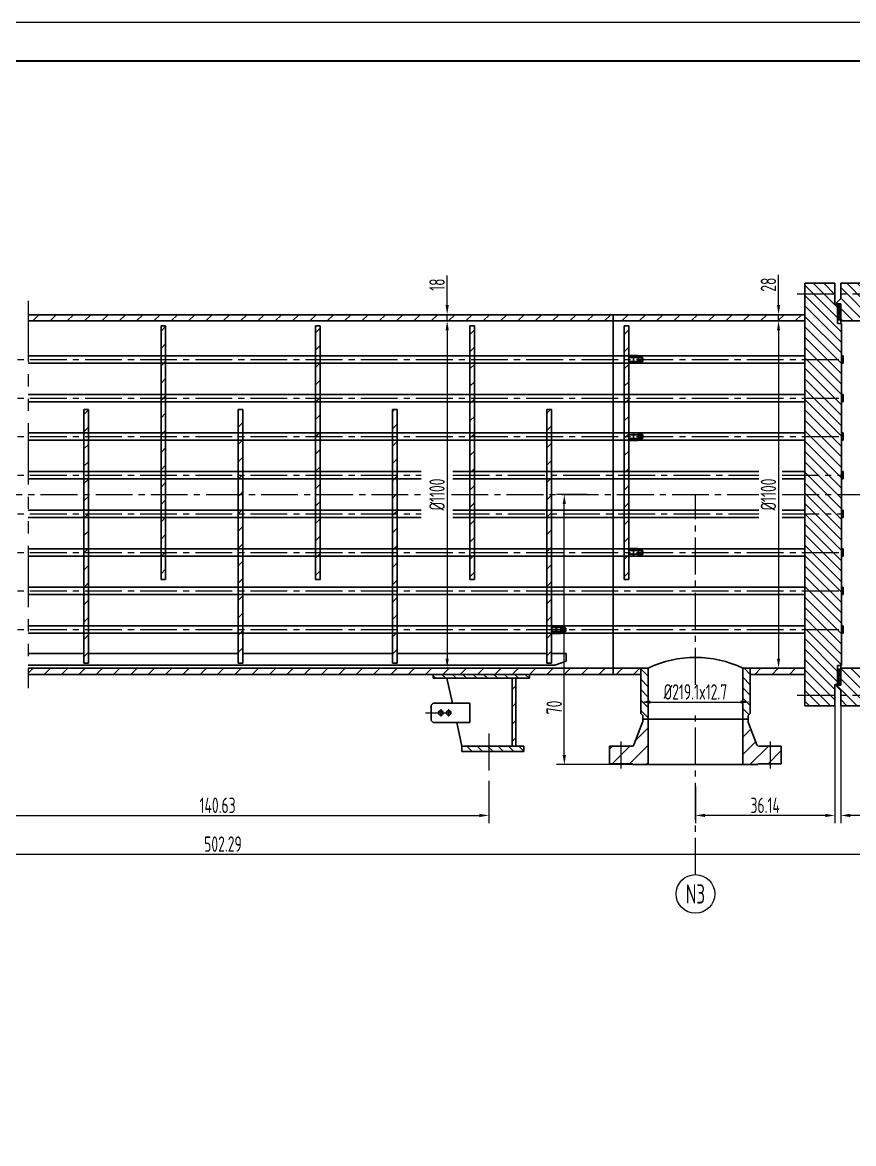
# Model space of a CAD drawing. Header units: millimetres. Extents: x 5765 to 6606, y -201 to 393.
# Drawn here: x 6061.9 to 6277.2, y 102.9 to 393.4 of the extents above; entities that cross this region are included whole.
import ezdxf
from ezdxf.enums import TextEntityAlignment as Align

# ---------------------------------------------------------------- set-up
doc = ezdxf.new("R2010")
doc.units = ezdxf.units.MM
doc.linetypes.add('CENTER2', pattern=[28.575, 19.05, -3.175, 3.175, -3.175])
doc.linetypes.add('PHANTOM2', pattern=[31.75, 15.875, -3.175, 3.175, -3.175, 3.175, -3.175])
for name, color, linetype, lineweight in [('1粗实线', 7, 'Continuous', 35), ('2细实线', 3, 'Continuous', 13), ('3中心线', 1, 'CENTER2', 13), ('5双点划线', 2, 'PHANTOM2', 13), ('6剖面线', 6, 'Continuous', 13), ('7文本', 2, 'Continuous', 13), ('8标注', 3, 'Continuous', 13), ('9图表', 4, 'Continuous', 13)]:
    doc.layers.add(name, color=color, linetype=linetype, lineweight=lineweight)
doc.styles.add('lanpec', font='bpec_e.shx', dxfattribs={"width": 0.75, "bigfont": 'hztxt.shx'})
doc.styles.add('lanpec-dim', font='bpec_e.shx', dxfattribs={"width": 0.75})
doc.dimstyles.new('lanpec', dxfattribs={"dimtxt": 4, "dimasz": 2.5, "dimexe": 2, "dimexo": 0, "dimtad": 1, "dimdsep": 46, "dimtxsty": 'lanpec-dim', "dimcen": 2.5, "dimclrd": 256, "dimclre": 256, "dimclrt": 256, "dimazin": 0, "dimtfac": 1, "dimtmove": 0, "dimatfit": 3, "dimfxl": 1, "dimlwd": -1, "dimlwe": -1, "dimarcsym": 0})
doc.dimstyles.new('lanpec$0', dxfattribs={"dimscale": 10, "dimtxt": 4, "dimasz": 2.5, "dimexe": 2, "dimexo": 0, "dimtad": 1, "dimdec": 1, "dimdsep": 46, "dimtxsty": 'lanpec-dim', "dimcen": 0.09, "dimclrd": 256, "dimclre": 256, "dimclrt": 256, "dimadec": 1, "dimazin": 0, "dimtfac": 0.707, "dimtdec": 1, "dimtmove": 0, "dimatfit": 3, "dimfxl": 1, "dimarcsym": 0})
pattern_1 = [(45, (6004.2917, 1257.1923), (-2.245064, 2.245064), [])]

# ---------------------------------------------------------------- blocks, each defined once
blk = doc.blocks.new('A1')
at = {"layer": '1粗实线'}
blk.add_lwpolyline([(-816, 10), (-10, 10), (-10, 584), (-816, 584)], close=True, dxfattribs=at)
at = {"layer": '9图表'}
blk.add_lwpolyline([(-841, 0), (0, 0), (0, 594), (-841, 594)], close=True, dxfattribs=at)
blk = doc.blocks.new('*D44')
at = {"layer": '8标注', "transparency": 16777216}
for p, q in [((6171.89, 316.11), (6173.89, 316.11)), ((6171.89, 313.61), (6171.89, 228.61)), ((6171.89, 226.11), (6173.89, 226.11))]:
    blk.add_line(p, q, dxfattribs=at)
for points in [[(6171.48, 313.61), (6172.31, 313.61), (6171.89, 316.11)], [(6171.48, 228.61), (6172.31, 228.61), (6171.89, 226.11)]]:
    blk.add_solid(points, dxfattribs=at)
at = {"layer": 'Defpoints', "color": 0, "transparency": 16777216}
for p in [(6171.89, 316.11), (6171.89, 226.11), (6171.89, 226.11)]:
    blk.add_point(p, dxfattribs=at)
at = {"layer": '8标注', "transparency": 16777216, "insert": (6169.27, 271.11), "char_height": 4, "attachment_point": 5, "rotation": 90, "style": 'lanpec-dim'}
blk.add_mtext('%%C1100', dxfattribs=at)
blk = doc.blocks.new('*D45')
at = {"layer": '8标注', "transparency": 16777216}
for p, q in [((6171.89, 320.21), (6171.89, 327.83)), ((6175.89, 317.71), (6169.89, 317.71)), ((6171.89, 316.11), (6171.89, 317.71)), ((6175.89, 316.11), (6169.89, 316.11)), ((6171.89, 313.61), (6171.89, 311.11))]:
    blk.add_line(p, q, dxfattribs=at)
for points in [[(6171.48, 320.21), (6172.31, 320.21), (6171.89, 317.71)], [(6171.48, 313.61), (6172.31, 313.61), (6171.89, 316.11)]]:
    blk.add_solid(points, dxfattribs=at)
at = {"layer": 'Defpoints', "color": 0, "transparency": 16777216}
for p in [(6171.89, 317.71), (6175.89, 317.71), (6175.89, 316.11)]:
    blk.add_point(p, dxfattribs=at)
at = {"layer": '8标注', "transparency": 16777216, "insert": (6169.27, 325.49), "char_height": 4, "attachment_point": 5, "rotation": 90, "style": 'lanpec-dim'}
blk.add_mtext('18', dxfattribs=at)
blk = doc.blocks.new('*D49')
at = {"layer": '8标注', "transparency": 16777216}
for p, q in [((6222.03, 217.33), (6222.03, 219.33)), ((6250.4, 215.94), (6250.4, 219.33)), ((6224.53, 217.33), (6247.9, 217.33))]:
    blk.add_line(p, q, dxfattribs=at)
for points in [[(6224.53, 217.75), (6224.53, 216.91), (6222.03, 217.33)], [(6247.9, 217.75), (6247.9, 216.91), (6250.4, 217.33)]]:
    blk.add_solid(points, dxfattribs=at)
at = {"layer": 'Defpoints', "color": 0, "transparency": 16777216}
for p in [(6222.03, 217.33), (6250.4, 217.33), (6250.4, 215.94)]:
    blk.add_point(p, dxfattribs=at)
at = {"layer": '8标注', "transparency": 16777216, "insert": (6236.21, 219.96), "char_height": 4, "attachment_point": 5, "style": 'lanpec-dim'}
blk.add_mtext('%%C219.1x12.7', dxfattribs=at)
blk = doc.blocks.new('管口号')
at = {"layer": '2细实线'}
blk.add_circle((0, 5), 5, dxfattribs=at)
at = {"layer": '7文本', "style": 'lanpec', "width": 0.75}
blk.add_attdef('N', text='', height=5, dxfattribs=at).set_placement((0, 5), align=Align.MIDDLE_CENTER)
blk = doc.blocks.new('*D56')
at = {"layer": '8标注', "transparency": 16777216}
for p, q in [((5862.66, 271.11), (5862.66, 175.9)), ((6364.95, 271.11), (6364.95, 175.9)), ((5865.16, 177.9), (6362.45, 177.9))]:
    blk.add_line(p, q, dxfattribs=at)
for points in [[(5865.16, 178.32), (5865.16, 177.48), (5862.66, 177.9)], [(6362.45, 178.32), (6362.45, 177.48), (6364.95, 177.9)]]:
    blk.add_solid(points, dxfattribs=at)
at = {"layer": 'Defpoints', "color": 0, "transparency": 16777216}
for p in [(5862.66, 271.11), (6364.95, 271.11), (6364.95, 177.9)]:
    blk.add_point(p, dxfattribs=at)
at = {"layer": '8标注', "transparency": 16777216, "insert": (6113.81, 180.52), "char_height": 4, "attachment_point": 5, "style": 'lanpec-dim'}
blk.add_mtext('502.29', dxfattribs=at)
blk = doc.blocks.new('*D57')
at = {"layer": '8标注', "transparency": 16777216}
for p, q in [((6182.72, 196.95), (6182.72, 185.95)), ((6042.09, 187.95), (6042.09, 189.95)), ((6044.59, 187.95), (6180.22, 187.95))]:
    blk.add_line(p, q, dxfattribs=at)
for points in [[(6044.59, 188.37), (6044.59, 187.53), (6042.09, 187.95)], [(6180.22, 188.37), (6180.22, 187.53), (6182.72, 187.95)]]:
    blk.add_solid(points, dxfattribs=at)
at = {"layer": 'Defpoints', "color": 0, "transparency": 16777216}
for p in [(6182.72, 196.95), (6042.09, 187.95), (6182.72, 187.95)]:
    blk.add_point(p, dxfattribs=at)
at = {"layer": '8标注', "transparency": 16777216, "insert": (6112.41, 190.57), "char_height": 4, "attachment_point": 5, "style": 'lanpec-dim'}
blk.add_mtext('140.63', dxfattribs=at)
blk = doc.blocks.new('*D59')
at = {"layer": '8标注', "transparency": 16777216}
for p, q in [((6273.85, 216.36), (6273.85, 185.95)), ((6313.35, 194.03), (6313.35, 185.95)), ((6310.85, 187.95), (6276.35, 187.95))]:
    blk.add_line(p, q, dxfattribs=at)
for points in [[(6276.35, 188.37), (6276.35, 187.53), (6273.85, 187.95)], [(6310.85, 188.37), (6310.85, 187.53), (6313.35, 187.95)]]:
    blk.add_solid(points, dxfattribs=at)
at = {"layer": 'Defpoints', "color": 0, "transparency": 16777216}
for p in [(6273.85, 216.36), (6313.35, 194.03), (6273.85, 187.95)]:
    blk.add_point(p, dxfattribs=at)
at = {"layer": '8标注', "transparency": 16777216, "insert": (6293.6, 190.57), "char_height": 4, "attachment_point": 5, "style": 'lanpec-dim'}
blk.add_mtext('39.5', dxfattribs=at)
blk = doc.blocks.new('*D60')
at = {"layer": '8标注', "transparency": 16777216}
for p, q in [((6272.35, 216.36), (6272.35, 185.95)), ((6236.21, 195.47), (6236.21, 185.95)), ((6269.85, 187.95), (6238.71, 187.95))]:
    blk.add_line(p, q, dxfattribs=at)
for points in [[(6238.71, 188.37), (6238.71, 187.53), (6236.21, 187.95)], [(6269.85, 188.37), (6269.85, 187.53), (6272.35, 187.95)]]:
    blk.add_solid(points, dxfattribs=at)
at = {"layer": 'Defpoints', "color": 0, "transparency": 16777216}
for p in [(6272.35, 216.36), (6236.21, 195.47), (6236.21, 187.95)]:
    blk.add_point(p, dxfattribs=at)
at = {"layer": '8标注', "transparency": 16777216, "insert": (6254.28, 190.57), "char_height": 4, "attachment_point": 5, "style": 'lanpec-dim'}
blk.add_mtext('36.14', dxfattribs=at)
blk = doc.blocks.new('*D65')
at = {"layer": '8标注', "transparency": 16777216}
for p, q in [((6208.18, 271.11), (6200.24, 271.11)), ((6202.24, 203.61), (6202.24, 268.61)), ((6221.15, 201.11), (6200.24, 201.11))]:
    blk.add_line(p, q, dxfattribs=at)
for points in [[(6201.82, 268.61), (6202.66, 268.61), (6202.24, 271.11)], [(6201.82, 203.61), (6202.66, 203.61), (6202.24, 201.11)]]:
    blk.add_solid(points, dxfattribs=at)
at = {"layer": 'Defpoints', "color": 0, "transparency": 16777216}
for p in [(6202.24, 271.11), (6208.18, 271.11), (6221.15, 201.11)]:
    blk.add_point(p, dxfattribs=at)
at = {"layer": '8标注', "transparency": 16777216, "insert": (6199.62, 215.93), "char_height": 4, "attachment_point": 5, "rotation": 90, "style": 'lanpec-dim'}
blk.add_mtext('70', dxfattribs=at)
blk = doc.blocks.new('*D70')
at = {"layer": '8标注', "transparency": 16777216}
for p, q in [((6257.74, 316.11), (6259.74, 316.11)), ((6257.74, 313.61), (6257.74, 228.61)), ((6257.74, 226.11), (6259.74, 226.11))]:
    blk.add_line(p, q, dxfattribs=at)
for points in [[(6257.33, 313.61), (6258.16, 313.61), (6257.74, 316.11)], [(6257.33, 228.61), (6258.16, 228.61), (6257.74, 226.11)]]:
    blk.add_solid(points, dxfattribs=at)
at = {"layer": 'Defpoints', "color": 0, "transparency": 16777216}
for p in [(6257.74, 316.11), (6257.74, 226.11), (6257.74, 226.11)]:
    blk.add_point(p, dxfattribs=at)
at = {"layer": '8标注', "transparency": 16777216, "insert": (6255.12, 271.11), "char_height": 4, "attachment_point": 5, "rotation": 90, "style": 'lanpec-dim'}
blk.add_mtext('%%C1100', dxfattribs=at)
blk = doc.blocks.new('*D71')
at = {"layer": '8标注', "transparency": 16777216}
for p, q in [((6257.74, 320.21), (6257.74, 328)), ((6261.74, 317.71), (6255.74, 317.71)), ((6257.74, 316.11), (6257.74, 317.71)), ((6261.74, 316.11), (6255.74, 316.11)), ((6257.74, 313.61), (6257.74, 311.11))]:
    blk.add_line(p, q, dxfattribs=at)
for points in [[(6257.33, 320.21), (6258.16, 320.21), (6257.74, 317.71)], [(6257.33, 313.61), (6258.16, 313.61), (6257.74, 316.11)]]:
    blk.add_solid(points, dxfattribs=at)
at = {"layer": 'Defpoints', "color": 0, "transparency": 16777216}
for p in [(6257.74, 317.71), (6261.74, 317.71), (6261.74, 316.11)]:
    blk.add_point(p, dxfattribs=at)
at = {"layer": '8标注', "transparency": 16777216, "insert": (6255.12, 325.49), "char_height": 4, "attachment_point": 5, "rotation": 90, "style": 'lanpec-dim'}
blk.add_mtext('28', dxfattribs=at)

msp = doc.modelspace()

# ---------------------------------------------------------------- hatches: boundary and pattern name
at = {"layer": '6剖面线'}
h = msp.add_hatch(dxfattribs=at)
h.set_pattern_fill('ANSI31', color=256, scale=0.6, angle=90, style=0)
h.set_pattern_definition([(135, (744.44, -329.3516), (-1.3470384, -1.3470384), [])])
h.paths.add_polyline_path([(6264.554, 325.859), (6272.354, 325.859), (6272.354, 323.109), (6264.554, 323.109)])
h.paths.add_polyline_path([(6264.554, 317.709), (6264.554, 323.109), (6272.354, 323.109), (6272.354, 320.359), (6273.054, 320.359), (6273.054, 316.359), (6273.054, 315.459), (6274.054, 315.459), (6274.054, 306.109), (6264.554, 306.109)])
h.paths.add_polyline_path([(6264.554, 306.109), (6274.054, 306.109), (6274.054, 296.109), (6264.554, 296.109)])
h.paths.add_polyline_path([(6264.554, 296.109), (6274.054, 296.109), (6274.054, 286.109), (6264.554, 286.109)])
h.paths.add_polyline_path([(6264.554, 286.109), (6274.054, 286.109), (6274.054, 276.109), (6264.554, 276.109)])
h.paths.add_polyline_path([(6264.554, 276.109), (6274.054, 276.109), (6274.054, 271.109), (6264.554, 271.109)])
h.paths.add_polyline_path([(6264.554, 271.109), (6274.054, 271.109), (6274.054, 266.109), (6264.554, 266.109)])
h.paths.add_polyline_path([(6264.554, 266.109), (6274.054, 266.109), (6274.054, 256.109), (6264.554, 256.109)])
h.paths.add_polyline_path([(6264.554, 256.109), (6274.054, 256.109), (6274.054, 246.109), (6264.554, 246.109)])
h.paths.add_polyline_path([(6264.554, 246.109), (6274.054, 246.109), (6274.054, 236.109), (6264.554, 236.109)])
h.paths.add_polyline_path([(6264.554, 236.109), (6274.054, 236.109), (6274.054, 226.759), (6273.054, 226.759), (6273.054, 221.859), (6272.354, 221.859), (6272.354, 219.109), (6264.554, 219.109)])
h.paths.add_polyline_path([(6264.554, 219.109), (6272.354, 219.109), (6272.354, 216.359), (6264.554, 216.359)])
h = msp.add_hatch(dxfattribs=at)
h.set_pattern_fill('ANSI31', color=256, scale=0.6, angle=90, style=0)
h.set_pattern_definition([(135, (-65359.3516, -31459.6035), (-1.34703842, -1.34703842), [])])
h.paths.add_polyline_path([(6273.854, 323.109), (6273.854, 325.859), (6279.854, 325.859), (6279.854, 323.109)])
h.paths.add_polyline_path([(6279.854, 323.109), (6279.854, 319.309), (6284.054, 317.709), (6288.354, 317.709), (6288.354, 316.109), (6273.854, 316.109), (6273.854, 320.509), (6272.854, 320.509), (6272.854, 320.859), (6273.854, 321.859), (6273.854, 323.109)])
h = msp.add_hatch(dxfattribs=at)
h.set_pattern_fill('ANSI37', color=256, scale=0.1, style=0)
h.set_pattern_definition([(45, (4736.47433, 1249.9722), (-0.224506403, 0.224506403), []), (135, (4736.47433, 1249.9722), (-0.224506403, -0.224506403), [])])
h.paths.add_polyline_path([(6273.854, 316.359), (6273.054, 316.359), (6273.054, 320.359), (6273.854, 320.359)])
h = msp.add_hatch(dxfattribs=at)
h.set_pattern_fill('ANSI31', color=256, style=0)
h.set_pattern_definition(pattern_1)
h.paths.add_polyline_path([(6238.349, 317.709), (6238.349, 316.109), (6264.554, 316.109), (6264.554, 317.709)])
h.paths.add_polyline_path([(6238.349, 316.109), (6238.349, 317.709), (6063.302, 317.709), (6063.302, 316.109)])
h = msp.add_hatch(dxfattribs=at)
h.set_pattern_fill('ANSI31', color=256, style=0)
h.set_pattern_definition(pattern_1)
h.paths.add_polyline_path([(6097.754, 249.109), (6098.954, 249.109), (6098.954, 314.809), (6097.754, 314.809)])
h = msp.add_hatch(dxfattribs=at)
h.set_pattern_fill('ANSI31', color=256, style=0)
h.set_pattern_definition(pattern_1)
h.paths.add_polyline_path([(6137.754, 249.109), (6138.954, 249.109), (6138.954, 314.809), (6137.754, 314.809)])
h = msp.add_hatch(dxfattribs=at)
h.set_pattern_fill('ANSI31', color=256, style=0)
h.set_pattern_definition(pattern_1)
h.paths.add_polyline_path([(6177.754, 249.109), (6178.954, 249.109), (6178.954, 314.809), (6177.754, 314.809)])
h = msp.add_hatch(dxfattribs=at)
h.set_pattern_fill('ANSI31', color=256, style=0)
h.set_pattern_definition([(45, (6044.2917, 1257.1923), (-2.245064, 2.245064), [])])
h.paths.add_polyline_path([(6217.754, 249.109), (6218.954, 249.109), (6218.954, 314.809), (6217.754, 314.809)])
h = msp.add_hatch(dxfattribs=at)
h.set_pattern_fill('ANSI31', color=256, style=0)
h.set_pattern_definition([(45, (6078.5034, 270.182), (-2.24506, 2.24506), [])])
h.paths.add_polyline_path([(6078.954, 271.109), (6077.754, 271.109), (6077.754, 267.609), (6078.954, 267.609)])
h.paths.add_polyline_path([(6078.954, 267.609), (6077.754, 267.609), (6077.754, 261.109), (6078.954, 261.109)])
h.paths.add_polyline_path([(6078.954, 261.109), (6077.754, 261.109), (6077.754, 251.109), (6078.954, 251.109)])
h.paths.add_polyline_path([(6078.954, 251.109), (6077.754, 251.109), (6077.754, 241.109), (6078.954, 241.109)])
h.paths.add_polyline_path([(6078.954, 241.109), (6077.754, 241.109), (6077.754, 232.359), (6078.954, 232.359)])
h.paths.add_polyline_path([(6078.954, 232.359), (6077.754, 232.359), (6077.754, 227.409), (6078.954, 227.409)])
h.paths.add_polyline_path([(6078.954, 293.109), (6077.754, 293.109), (6077.754, 291.109), (6078.954, 291.109)])
h.paths.add_polyline_path([(6078.954, 291.109), (6077.754, 291.109), (6077.754, 281.109), (6078.954, 281.109)])
h.paths.add_polyline_path([(6078.954, 281.109), (6077.754, 281.109), (6077.754, 274.609), (6078.954, 274.609)])
h.paths.add_polyline_path([(6078.954, 274.609), (6077.754, 274.609), (6077.754, 271.109), (6078.954, 271.109)])
h = msp.add_hatch(dxfattribs=at)
h.set_pattern_fill('ANSI31', color=256, style=0)
h.set_pattern_definition(pattern_1)
h.paths.add_polyline_path([(6118.954, 293.109), (6117.754, 293.109), (6117.754, 227.409), (6118.954, 227.409)])
h = msp.add_hatch(dxfattribs=at)
h.set_pattern_fill('ANSI31', color=256, style=0)
h.set_pattern_definition(pattern_1)
h.paths.add_polyline_path([(6158.954, 293.109), (6157.754, 293.109), (6157.754, 227.409), (6158.954, 227.409)])
h = msp.add_hatch(dxfattribs=at)
h.set_pattern_fill('ANSI31', color=256, style=0)
h.set_pattern_definition(pattern_1)
h.paths.add_polyline_path([(6198.954, 293.109), (6197.754, 293.109), (6197.754, 227.409), (6198.954, 227.409)])
h = msp.add_hatch(dxfattribs=at)
h.set_pattern_fill('ANSI31', color=256, style=0)
h.set_pattern_definition([(45, (4722.1743, 1249.9722), (-2.245064, 2.245064), [])])
h.paths.add_polyline_path([(6264.554, 226.109), (6250.397, 226.109), (6250.397, 224.509), (6264.554, 224.509)])
h.paths.add_polyline_path([(6222.029, 224.509), (6222.029, 226.109), (6063.302, 226.109), (6063.302, 224.509), (6135.981, 224.509), (6136.895, 224.509), (6138.609, 224.509), (6140.463, 224.509), (6141.237, 224.509)])
h = msp.add_hatch(dxfattribs=at)
h.set_pattern_fill('ANSI31', color=256, scale=0.6, angle=90, style=0)
h.set_pattern_definition([(135, (6181.7744, 224.0553), (-1.34704, -1.34704), [])])
h.paths.add_polyline_path([(6185.588, 224.509), (6180.333, 224.509), (6180.333, 223.509), (6185.588, 223.509)])
h.paths.add_polyline_path([(6180.333, 223.509), (6180.333, 224.509), (6168.223, 224.509), (6168.223, 223.509)])
h.paths.add_polyline_path([(6185.588, 224.509), (6185.588, 223.509), (6193.223, 223.509), (6193.223, 224.509)])
h = msp.add_hatch(dxfattribs=at)
h.set_pattern_fill('ANSI31', color=256, scale=0.6, angle=90, style=0)
h.set_pattern_definition([(135, (6222.2334, 217.6435), (-1.34704, -1.34704), [])])
h.paths.add_polyline_path([(6222.563, 226.109), (6222.029, 226.109), (6222.029, 214.404), (6222.563, 213.87)])
h.paths.add_polyline_path([(6250.397, 226.109), (6249.863, 226.109), (6249.863, 213.87), (6250.397, 214.404)])
h.paths.add_polyline_path([(6223.963, 212.909), (6222.563, 212.909), (6222.563, 226.109), (6223.963, 226.109)])
h.paths.add_polyline_path([(6249.863, 212.909), (6248.463, 212.909), (6248.463, 226.109), (6249.863, 226.109)])
h = msp.add_hatch(dxfattribs=at)
h.set_pattern_fill('ANSI31', color=256, scale=0.6, angle=90, style=0)
h.set_pattern_definition([(135, (6018.5917, 1257.1923), (-1.3470384, -1.3470384), [])])
h.paths.add_polyline_path([(6288.354, 226.109), (6288.354, 224.509), (6284.054, 224.509), (6279.854, 222.909), (6279.854, 219.109), (6273.854, 219.109), (6273.854, 220.359), (6272.854, 221.359), (6272.854, 221.709), (6273.854, 221.709), (6273.854, 226.109)])
h.paths.add_polyline_path([(6279.854, 219.109), (6279.854, 216.359), (6273.854, 216.359), (6273.854, 219.109)])
h = msp.add_hatch(dxfattribs=at)
h.set_pattern_fill('ANSI37', color=256, scale=0.1, style=0)
h.set_pattern_definition([(315, (-65359.35156, 32001.8219), (-0.224506403, -0.224506403), []), (225, (-65359.35156, 32001.8219), (-0.224506403, 0.224506403), [])])
h.paths.add_polyline_path([(6273.854, 221.859), (6273.054, 221.859), (6273.054, 225.859), (6273.854, 225.859)])
h = msp.add_hatch(dxfattribs=at)
h.set_pattern_fill('ANSI31', color=256, style=0)
h.set_pattern_definition([(45, (4766.5255, 1249.9722), (-2.245064, 2.245064), [])])
h.paths.add_polyline_path([(6189.723, 223.509), (6188.723, 223.509), (6188.723, 205.909), (6189.723, 205.909)])
h = msp.add_hatch(dxfattribs=at)
h.set_pattern_fill('ANSI31', color=256, style=0)
h.set_pattern_definition(pattern_1)
h.paths.add_polyline_path([(6255.583, 205.919), (6254.083, 205.919), (6254.083, 201.309), (6255.583, 201.309)])
h.paths.add_polyline_path([(6257.083, 205.919), (6255.583, 205.919), (6255.583, 201.309), (6257.083, 201.309)])
h.paths.add_polyline_path([(6254.083, 201.309), (6252.403, 201.309), (6252.403, 201.109), (6248.463, 201.109), (6248.463, 212.909), (6249.863, 212.909), (6249.863, 212.301, 0.09138), (6249.896, 212.123), (6252.14, 206.241, 0.3110597), (6252.607, 205.919), (6254.083, 205.919)])
h.paths.add_polyline_path([(6258.463, 201.309), (6257.083, 201.309), (6257.083, 205.919), (6258.463, 205.919)])
h.paths.add_polyline_path([(6223.963, 201.109), (6220.023, 201.109), (6220.023, 201.309), (6216.843, 201.309), (6216.843, 205.919), (6219.819, 205.919, 0.3110597), (6220.286, 206.241), (6222.53, 212.123, 0.09138), (6222.563, 212.301), (6222.563, 212.909), (6223.963, 212.909)])
h.paths.add_polyline_path([(6216.843, 201.309), (6213.963, 201.309), (6213.963, 205.919), (6216.843, 205.919)])
h = msp.add_hatch(dxfattribs=at)
h.set_pattern_fill('ANSI31', color=256, scale=0.6, angle=90, style=0)
h.set_pattern_definition([(135, (4766.5255, 1249.9722), (-1.3470384, -1.3470384), [])])
h.paths.add_polyline_path([(6191.723, 204.509), (6191.723, 205.909), (6182.723, 205.909), (6182.723, 204.509)])
h.paths.add_polyline_path([(6182.723, 204.509), (6182.723, 205.909), (6175.723, 205.909), (6175.723, 204.509)])

# ---------------------------------------------------------------- linework, layer by layer
for p, q in [((6264.554, 325.859), (6264.554, 317.709)), ((6264.554, 325.859), (6272.354, 325.859)), ((6272.354, 320.359), (6272.354, 325.859)), ((6273.854, 325.859), (6273.854, 321.859)), ((6279.854, 325.859), (6273.854, 325.859)), ((6273.054, 320.359), (6272.354, 320.359)), ((6273.054, 320.359), (6272.354, 320.359)), ((6272.854, 320.859), (6273.854, 321.859)), ((6272.854, 320.859), (6272.854, 320.359)), ((6272.854, 320.509), (6273.854, 320.509)), ((6273.054, 320.359), (6273.054, 315.459)), ((6273.854, 320.509), (6273.854, 315.459)), ((6063.302, 317.709), (6238.349, 317.709)), ((6214.887, 317.709), (6214.887, 224.509)), ((6238.349, 317.709), (6264.554, 317.709)), ((6264.554, 224.509), (6264.554, 317.709)), ((6264.554, 317.709), (6264.554, 216.359)), ((6063.302, 316.109), (6238.349, 316.109)), ((6097.754, 249.109), (6097.754, 314.809)), ((6097.754, 314.809), (6098.954, 314.809)), ((6098.954, 249.109), (6098.954, 314.809)), ((6137.754, 249.109), (6137.754, 314.809)), ((6137.754, 314.809), (6138.954, 314.809)), ((6138.954, 249.109), (6138.954, 314.809)), ((6177.754, 249.109), (6177.754, 314.809)), ((6177.754, 314.809), (6178.954, 314.809)), ((6178.954, 249.109), (6178.954, 314.809)), ((6217.754, 249.109), (6217.754, 314.809)), ((6217.754, 314.809), (6218.954, 314.809)), ((6218.954, 249.109), (6218.954, 314.809)), ((6237.629, 316.109), (6264.554, 316.109)), ((6274.054, 315.459), (6273.054, 315.459)), ((6288.354, 316.109), (6273.854, 316.109)), ((6274.054, 315.459), (6274.054, 226.759)), ((6063.302, 307.059), (6264.554, 307.059)), ((6063.302, 305.159), (6264.554, 305.159)), ((6218.954, 307.059), (6222.804, 307.059)), ((6218.954, 305.359), (6218.954, 306.859)), ((6218.954, 305.159), (6222.804, 305.159)), ((6220.103, 307.109), (6219.025, 307.109)), ((6220.103, 306.609), (6219.025, 306.609)), ((6220.103, 305.609), (6219.025, 305.609)), ((6220.103, 305.109), (6219.025, 305.109)), ((6220.174, 305.359), (6220.174, 306.859)), ((6220.174, 305.359), (6220.174, 306.859)), ((6221.323, 307.109), (6220.245, 307.109)), ((6221.323, 306.609), (6220.245, 306.609)), ((6221.323, 305.609), (6220.245, 305.609)), ((6221.323, 305.109), (6220.245, 305.109)), ((6221.394, 305.359), (6221.394, 306.859)), ((6221.394, 306.709), (6222.394, 306.709)), ((6221.394, 306.509), (6222.594, 306.509)), ((6222.594, 305.709), (6221.394, 305.709)), ((6222.394, 305.509), (6221.394, 305.509)), ((6222.394, 306.709), (6222.594, 306.509)), ((6222.394, 306.709), (6222.394, 305.509)), ((6222.594, 305.709), (6222.394, 305.509)), ((6222.594, 306.509), (6222.594, 305.709)), ((6274.504, 307.059), (6274.054, 307.059)), ((6274.504, 305.159), (6274.054, 305.159)), ((6274.504, 307.059), (6274.504, 305.159)), ((6063.302, 297.059), (6264.554, 297.059)), ((6274.504, 297.059), (6274.054, 297.059)), ((6274.504, 297.059), (6274.504, 295.159)), ((6063.302, 295.159), (6264.554, 295.159)), ((6274.504, 295.159), (6274.054, 295.159)), ((6077.754, 293.109), (6077.754, 227.409)), ((6077.754, 293.109), (6078.954, 293.109)), ((6078.954, 293.109), (6078.954, 227.409)), ((6117.754, 293.109), (6117.754, 227.409)), ((6117.754, 293.109), (6118.954, 293.109)), ((6118.954, 293.109), (6118.954, 227.409)), ((6157.754, 293.109), (6157.754, 227.409)), ((6157.754, 293.109), (6158.954, 293.109)), ((6158.954, 293.109), (6158.954, 227.409)), ((6197.754, 227.409), (6197.754, 293.109)), ((6197.754, 293.109), (6198.954, 293.109)), ((6198.954, 227.409), (6198.954, 293.109)), ((6063.302, 287.059), (6264.554, 287.059)), ((6063.302, 285.159), (6264.554, 285.159)), ((6218.954, 287.059), (6222.804, 287.059)), ((6218.954, 285.359), (6218.954, 286.859)), ((6218.954, 285.159), (6222.804, 285.159)), ((6220.103, 287.109), (6219.025, 287.109)), ((6220.103, 286.609), (6219.025, 286.609)), ((6220.103, 285.609), (6219.025, 285.609)), ((6220.103, 285.109), (6219.025, 285.109)), ((6220.174, 285.359), (6220.174, 286.859)), ((6220.174, 285.359), (6220.174, 286.859)), ((6221.323, 287.109), (6220.245, 287.109)), ((6221.323, 286.609), (6220.245, 286.609)), ((6221.323, 285.609), (6220.245, 285.609)), ((6221.323, 285.109), (6220.245, 285.109)), ((6221.394, 285.359), (6221.394, 286.859)), ((6221.394, 286.709), (6222.394, 286.709)), ((6221.394, 286.509), (6222.594, 286.509)), ((6222.594, 285.709), (6221.394, 285.709)), ((6222.394, 285.509), (6221.394, 285.509)), ((6222.394, 286.709), (6222.594, 286.509)), ((6222.394, 286.709), (6222.394, 285.509)), ((6222.594, 285.709), (6222.394, 285.509)), ((6222.594, 286.509), (6222.594, 285.709)), ((6274.504, 287.059), (6274.054, 287.059)), ((6274.504, 285.159), (6274.054, 285.159)), ((6274.504, 287.059), (6274.504, 285.159)), ((6063.302, 277.059), (6165.191, 277.059)), ((6173.351, 277.059), (6252.67, 277.059)), ((6258.7, 277.059), (6264.554, 277.059)), ((6274.504, 277.059), (6274.054, 277.059)), ((6274.504, 277.059), (6274.504, 275.159)), ((6063.302, 275.159), (6165.191, 275.159)), ((6173.351, 275.159), (6252.67, 275.159)), ((6258.7, 275.159), (6264.554, 275.159)), ((6274.504, 275.159), (6274.054, 275.159)), ((6063.302, 267.059), (6165.191, 267.059)), ((6063.302, 265.159), (6165.191, 265.159)), ((6173.351, 267.059), (6252.67, 267.059)), ((6173.351, 265.159), (6252.67, 265.159)), ((6258.7, 267.059), (6264.554, 267.059)), ((6258.7, 265.159), (6264.554, 265.159)), ((6274.504, 267.059), (6274.054, 267.059)), ((6274.504, 265.159), (6274.054, 265.159)), ((6274.504, 265.159), (6274.504, 267.059)), ((6063.302, 257.059), (6264.554, 257.059)), ((6218.954, 257.059), (6222.804, 257.059)), ((6218.954, 256.859), (6218.954, 255.359)), ((6220.103, 257.109), (6219.025, 257.109)), ((6220.103, 256.609), (6219.025, 256.609)), ((6220.174, 256.859), (6220.174, 255.359)), ((6220.174, 256.859), (6220.174, 255.359)), ((6221.323, 257.109), (6220.245, 257.109)), ((6221.323, 256.609), (6220.245, 256.609)), ((6221.394, 256.859), (6221.394, 255.359)), ((6222.394, 256.709), (6221.394, 256.709)), ((6222.594, 256.509), (6221.394, 256.509)), ((6221.394, 255.709), (6222.594, 255.709)), ((6222.594, 256.509), (6222.394, 256.709)), ((6222.394, 255.509), (6222.394, 256.709)), ((6222.394, 255.509), (6222.594, 255.709)), ((6222.594, 255.709), (6222.594, 256.509)), ((6274.504, 257.059), (6274.054, 257.059)), ((6274.504, 255.159), (6274.504, 257.059)), ((6063.302, 255.159), (6264.554, 255.159)), ((6218.954, 255.159), (6222.804, 255.159)), ((6220.103, 255.609), (6219.025, 255.609)), ((6220.103, 255.109), (6219.025, 255.109)), ((6221.323, 255.609), (6220.245, 255.609)), ((6221.323, 255.109), (6220.245, 255.109)), ((6221.394, 255.509), (6222.394, 255.509)), ((6274.504, 255.159), (6274.054, 255.159)), ((6063.302, 247.059), (6264.554, 247.059)), ((6097.754, 249.109), (6098.954, 249.109)), ((6137.754, 249.109), (6138.954, 249.109)), ((6177.754, 249.109), (6178.954, 249.109)), ((6217.754, 249.109), (6218.954, 249.109)), ((6274.504, 247.059), (6274.054, 247.059)), ((6274.504, 245.159), (6274.504, 247.059)), ((6063.302, 245.159), (6264.554, 245.159)), ((6274.504, 245.159), (6274.054, 245.159)), ((6063.302, 237.059), (6264.554, 237.059)), ((6198.954, 237.059), (6202.804, 237.059)), ((6198.954, 236.859), (6198.954, 235.359)), ((6200.103, 237.109), (6199.025, 237.109)), ((6200.103, 236.609), (6199.025, 236.609)), ((6200.103, 235.609), (6199.025, 235.609)), ((6200.174, 236.859), (6200.174, 235.359)), ((6200.174, 236.859), (6200.174, 235.359)), ((6201.323, 237.109), (6200.245, 237.109)), ((6201.323, 236.609), (6200.245, 236.609)), ((6201.323, 235.609), (6200.245, 235.609)), ((6201.394, 236.859), (6201.394, 235.359)), ((6202.394, 236.709), (6201.394, 236.709)), ((6202.594, 236.509), (6201.394, 236.509)), ((6201.394, 235.709), (6202.594, 235.709)), ((6201.394, 235.509), (6202.394, 235.509)), ((6202.594, 236.509), (6202.394, 236.709)), ((6202.394, 235.509), (6202.394, 236.709)), ((6202.394, 235.509), (6202.594, 235.709)), ((6202.594, 235.709), (6202.594, 236.509)), ((6274.504, 237.059), (6274.054, 237.059)), ((6274.504, 235.159), (6274.504, 237.059)), ((6063.302, 235.159), (6264.554, 235.159)), ((6198.954, 235.159), (6202.804, 235.159)), ((6200.103, 235.109), (6199.025, 235.109)), ((6201.323, 235.109), (6200.245, 235.109)), ((6274.504, 235.159), (6274.054, 235.159)), ((6063.302, 229.909), (6077.754, 229.909)), ((6078.954, 229.909), (6117.754, 229.909)), ((6118.954, 229.909), (6157.754, 229.909)), ((6158.954, 229.909), (6197.754, 229.909)), ((6198.954, 229.909), (6202.754, 229.909)), ((6198.954, 229.909), (6202.754, 229.909)), ((6202.754, 229.909), (6202.754, 227.909)), ((6199.754, 226.909), (6063.302, 226.909)), ((6077.754, 227.409), (6078.954, 227.409)), ((6117.754, 227.409), (6118.954, 227.409)), ((6157.754, 227.409), (6158.954, 227.409)), ((6197.754, 227.409), (6198.954, 227.409)), ((6202.754, 227.909), (6199.754, 226.909)), ((6274.054, 226.759), (6273.054, 226.759)), ((6273.054, 221.859), (6273.054, 226.759)), ((6273.854, 221.709), (6273.854, 226.759)), ((6063.302, 226.109), (6223.963, 226.109)), ((6063.302, 224.509), (6135.981, 224.509)), ((6135.981, 224.509), (6222.029, 224.509)), ((6168.223, 223.509), (6168.223, 224.509)), ((6193.223, 223.509), (6193.223, 224.509)), ((6222.029, 214.404), (6222.029, 226.109)), ((6223.963, 226.109), (6223.963, 201.109)), ((6248.463, 226.109), (6264.554, 226.109)), ((6248.463, 226.109), (6248.463, 201.109)), ((6250.397, 214.404), (6250.397, 226.109)), ((6250.397, 224.509), (6264.554, 224.509)), ((6288.354, 226.109), (6273.854, 226.109)), ((6168.223, 223.509), (6180.333, 223.509)), ((6173.269, 217.009), (6171.831, 223.509)), ((6180.333, 223.509), (6193.223, 223.509)), ((6188.723, 205.909), (6188.723, 223.509)), ((6189.723, 205.909), (6189.723, 223.509)), ((6273.054, 221.859), (6272.354, 221.859)), ((6273.054, 221.859), (6272.354, 221.859)), ((6272.354, 221.859), (6272.354, 216.359)), ((6272.854, 221.359), (6272.854, 221.859)), ((6272.854, 221.709), (6273.854, 221.709)), ((6272.854, 221.359), (6273.854, 220.359)), ((6273.854, 216.359), (6273.854, 220.359)), ((6264.554, 216.359), (6272.354, 216.359)), ((6279.854, 216.359), (6273.854, 216.359)), ((6222.53, 212.123), (6220.286, 206.241)), ((6222.563, 213.87), (6222.029, 214.404)), ((6222.563, 212.909), (6222.563, 213.87)), ((6222.563, 212.909), (6222.563, 213.87)), ((6249.863, 212.909), (6222.563, 212.909)), ((6222.563, 212.909), (6222.563, 212.301)), ((6249.863, 213.87), (6250.397, 214.404)), ((6249.863, 212.909), (6249.863, 213.87)), ((6249.863, 212.909), (6249.863, 213.87)), ((6249.863, 212.909), (6249.863, 212.301)), ((6249.896, 212.123), (6252.14, 206.241)), ((6175.723, 205.909), (6174.374, 212.009)), ((6191.723, 205.909), (6175.723, 205.909)), ((6175.723, 205.909), (6175.723, 204.509)), ((6191.723, 204.509), (6175.723, 204.509)), ((6191.723, 204.509), (6175.723, 204.509)), ((6191.723, 205.909), (6191.723, 204.509)), ((6213.963, 205.919), (6213.963, 201.309)), ((6213.963, 205.919), (6219.819, 205.919)), ((6258.463, 205.919), (6252.607, 205.919)), ((6258.463, 205.919), (6258.463, 201.309)), ((6213.963, 201.309), (6220.023, 201.309)), ((6220.023, 201.309), (6220.023, 201.109)), ((6220.023, 201.109), (6252.403, 201.109)), ((6258.463, 201.309), (6252.403, 201.309)), ((6252.403, 201.309), (6252.403, 201.109))]:
    msp.add_line(p, q)
at = {"ltscale": 2}
for p, q in [((6167.723, 216.509), (6168.223, 217.009)), ((6167.723, 216.509), (6167.723, 212.509)), ((6177.723, 217.009), (6168.223, 217.009)), ((6177.723, 212.009), (6177.723, 217.009)), ((6167.723, 212.509), (6168.223, 212.009)), ((6168.223, 212.009), (6177.723, 212.009))]:
    msp.add_line(p, q, dxfattribs=at)
for points in [[(6273.054, 320.359), (6273.854, 320.359), (6273.854, 316.359), (6273.054, 316.359), (6273.054, 320.359)], [(6273.054, 221.859), (6273.854, 221.859), (6273.854, 225.859), (6273.054, 225.859), (6273.054, 221.859)]]:
    msp.add_lwpolyline(points)
at = {"ltscale": 3}
for centre in [(6170.223, 214.509), (6172.277, 214.509)]:
    msp.add_circle(centre, 0.6, dxfattribs=at)
for centre, radius, start, end in [((6219.43, 306.859), 0.477, 148.35948, 211.64052), ((6220.754, 306.109), 1.8, 163.87238, 196.12762), ((6219.43, 305.359), 0.477, 148.35948, 211.64052), ((6219.697, 306.859), 0.477, 328.35948, 31.64052), ((6218.374, 306.109), 1.8, 343.87238, 16.12762), ((6219.697, 305.359), 0.477, 328.35948, 31.64052), ((6220.65, 306.859), 0.477, 148.35948, 211.64052), ((6221.974, 306.109), 1.8, 163.87238, 196.12762), ((6220.65, 305.359), 0.477, 148.35948, 211.64052), ((6220.917, 306.859), 0.477, 328.35948, 31.64052), ((6219.594, 306.109), 1.8, 343.87238, 16.12762), ((6220.917, 305.359), 0.477, 328.35948, 31.64052), ((6219.43, 286.859), 0.477, 148.35948, 211.64052), ((6220.754, 286.109), 1.8, 163.87238, 196.12762), ((6219.43, 285.359), 0.477, 148.35948, 211.64052), ((6219.697, 286.859), 0.477, 328.35948, 31.64052), ((6218.374, 286.109), 1.8, 343.87238, 16.12762), ((6219.697, 285.359), 0.477, 328.35948, 31.64052), ((6220.65, 286.859), 0.477, 148.35948, 211.64052), ((6221.974, 286.109), 1.8, 163.87238, 196.12762), ((6220.65, 285.359), 0.477, 148.35948, 211.64052), ((6220.917, 286.859), 0.477, 328.35948, 31.64052), ((6219.594, 286.109), 1.8, 343.87238, 16.12762), ((6220.917, 285.359), 0.477, 328.35948, 31.64052), ((6219.43, 256.859), 0.477, 148.35948, 211.64052), ((6220.754, 256.109), 1.8, 163.87238, 196.12762), ((6219.697, 256.859), 0.477, 328.35948, 31.64052), ((6218.374, 256.109), 1.8, 343.87238, 16.12762), ((6220.65, 256.859), 0.477, 148.35948, 211.64052), ((6221.974, 256.109), 1.8, 163.87238, 196.12762), ((6220.917, 256.859), 0.477, 328.35948, 31.64052), ((6219.594, 256.109), 1.8, 343.87238, 16.12762), ((6219.43, 255.359), 0.477, 148.35948, 211.64052), ((6219.697, 255.359), 0.477, 328.35948, 31.64052), ((6220.65, 255.359), 0.477, 148.35948, 211.64052), ((6220.917, 255.359), 0.477, 328.35948, 31.64052), ((6199.43, 236.859), 0.477, 148.35948, 211.64052), ((6200.754, 236.109), 1.8, 163.87238, 196.12762), ((6199.43, 235.359), 0.477, 148.35948, 211.64052), ((6199.697, 236.859), 0.477, 328.35948, 31.64052), ((6198.374, 236.109), 1.8, 343.87238, 16.12762), ((6199.697, 235.359), 0.477, 328.35948, 31.64052), ((6200.65, 236.859), 0.477, 148.35948, 211.64052), ((6201.974, 236.109), 1.8, 163.87238, 196.12762), ((6200.65, 235.359), 0.477, 148.35948, 211.64052), ((6200.917, 236.859), 0.477, 328.35948, 31.64052), ((6199.594, 236.109), 1.8, 343.87238, 16.12762), ((6200.917, 235.359), 0.477, 328.35948, 31.64052), ((6236.213, 200.399), 28.48, 64.52399, 115.47601), ((6222.063, 212.301), 0.5, 339.11524, 0), ((6250.363, 212.301), 0.5, 180, 200.88476), ((6219.819, 206.419), 0.5, 270, 339.11524), ((6252.607, 206.419), 0.5, 200.88476, 270)]:
    msp.add_arc(centre, radius, start, end)
at = {"layer": '3中心线', "ltscale": 0.5}
for p, q in [((6262.587, 323.109), (6282.525, 323.109)), ((5949.493, 306.109), (6274.504, 306.109)), ((5949.493, 296.109), (6274.504, 296.109)), ((5949.493, 286.109), (6274.504, 286.109)), ((5949.493, 276.109), (6165.191, 276.109)), ((6173.351, 276.109), (6252.67, 276.109)), ((6258.7, 276.109), (6274.054, 276.109)), ((5937.97, 271.109), (6165.191, 271.109)), ((6173.011, 271.109), (6252.67, 271.109)), ((6236.213, 221.83), (6236.213, 271.109)), ((6258.7, 271.109), (6328.59, 271.109)), ((5949.493, 266.109), (6165.191, 266.109)), ((6173.351, 266.109), (6252.67, 266.109)), ((6258.7, 266.109), (6274.054, 266.109)), ((5949.493, 256.109), (6274.504, 256.109)), ((5949.493, 246.109), (6274.504, 246.109)), ((5949.493, 236.109), (6274.504, 236.109)), ((6262.587, 219.109), (6282.525, 219.109)), ((6170.223, 215.473), (6170.223, 213.546)), ((6172.277, 215.473), (6172.277, 213.546)), ((6166.28, 214.509), (6173.05, 214.509)), ((6236.213, 172.6), (6236.213, 213.863)), ((6182.723, 209.142), (6182.723, 198.571)), ((6216.843, 207.109), (6216.843, 200.119)), ((6255.583, 207.109), (6255.583, 200.119))]:
    msp.add_line(p, q, dxfattribs=at)
at = {"layer": '5双点划线'}
msp.add_line((6063.302, 321.331), (6063.302, 220.887), dxfattribs=at)

# ---------------------------------------------------------------- block references
at = {"layer": '2细实线'}
msp.add_blockref('A1', (6606.028, -200.559), dxfattribs=at)
at = {"layer": '8标注'}
msp.add_blockref('管口号', (6236.213, 162.6), dxfattribs=at).add_auto_attribs({'N': 'N3'})

# ---------------------------------------------------------------- dimensions: what is measured, and where the dimension line sits
for base, p1, p2, text, picture, middle in [((6171.893, 317.709), (6175.893, 316.109), (6175.893, 317.709), '18', '*D45', (6171.893, 325.487)), ((6257.743, 317.709), (6261.743, 316.109), (6261.743, 317.709), '28', '*D71', (6257.743, 325.487))]:
    dim = msp.add_linear_dim(base=base, p1=p1, p2=p2, angle=90, text=text, dimstyle='lanpec', dxfattribs=at)
    dim.commit()
    dim.dimension.update_dxf_attribs({"geometry": picture, "text_midpoint": middle, "dimtype": 160})
for base, p1, p2, picture, middle in [((6171.893, 226.109), (6171.893, 316.109), (6171.893, 226.109), '*D44', (6169.268, 271.109)), ((6257.743, 226.109), (6257.743, 316.109), (6257.743, 226.109), '*D70', (6255.118, 271.109))]:
    dim = msp.add_linear_dim(base=base, p1=p1, p2=p2, angle=90, text='%%C1100', dimstyle='lanpec', dxfattribs=at)
    dim.commit()
    dim.dimension.update_dxf_attribs({"geometry": picture, "text_midpoint": middle})
for base, p1, p2, picture, middle in [((6364.954, 177.898), (5862.663, 271.109), (6364.954, 271.109), '*D56', (6113.808, 180.523)), ((6182.723, 187.948), (6042.093, 187.948), (6182.723, 196.951), '*D57', (6112.408, 190.573))]:
    dim = msp.add_linear_dim(base=base, p1=p1, p2=p2, dimstyle='lanpec$0', override={"dimscale": 1, "dimdec": 2, "dimcen": 2.5, "dimadec": 2, "dimtfac": 1, "dimtdec": 2, "dimlwd": 65535, "dimlwe": 65535}, dxfattribs=at)
    dim.commit()
    dim.dimension.update_dxf_attribs({"geometry": picture, "text_midpoint": middle})
dim = msp.add_linear_dim(base=(6202.24, 271.109), p1=(6221.147, 201.109), p2=(6208.183, 271.109), angle=90, dimstyle='lanpec$0', override={"dimscale": 1, "dimdec": 2, "dimcen": 2.5, "dimadec": 2, "dimtfac": 1, "dimtdec": 2, "dimlwd": 65535, "dimlwe": 65535}, dxfattribs=at)
dim.commit()
dim.dimension.update_dxf_attribs({"geometry": '*D65', "text_midpoint": (6202.24, 215.93), "dimtype": 160})
dim = msp.add_linear_dim(base=(6250.397, 217.331), p1=(6222.029, 217.331), p2=(6250.397, 215.94), text='%%C219.1x12.7', dimstyle='lanpec', dxfattribs=at)
dim.commit()
dim.dimension.update_dxf_attribs({"geometry": '*D49', "text_midpoint": (6236.213, 219.956)})
for base, p1, p2, picture, middle in [((6236.213, 187.948), (6272.354, 216.359), (6236.213, 195.468), '*D60', (6254.283, 190.573)), ((6273.854, 187.948), (6313.354, 194.028), (6273.854, 216.359), '*D59', (6293.604, 190.573))]:
    dim = msp.add_linear_dim(base=base, p1=p1, p2=p2, angle=180, dimstyle='lanpec$0', override={"dimscale": 1, "dimdec": 2, "dimcen": 2.5, "dimadec": 2, "dimtfac": 1, "dimtdec": 2, "dimlwd": 65535, "dimlwe": 65535}, dxfattribs=at)
    dim.commit()
    dim.dimension.update_dxf_attribs({"geometry": picture, "text_midpoint": middle})

doc.saveas('drawing.dxf')
